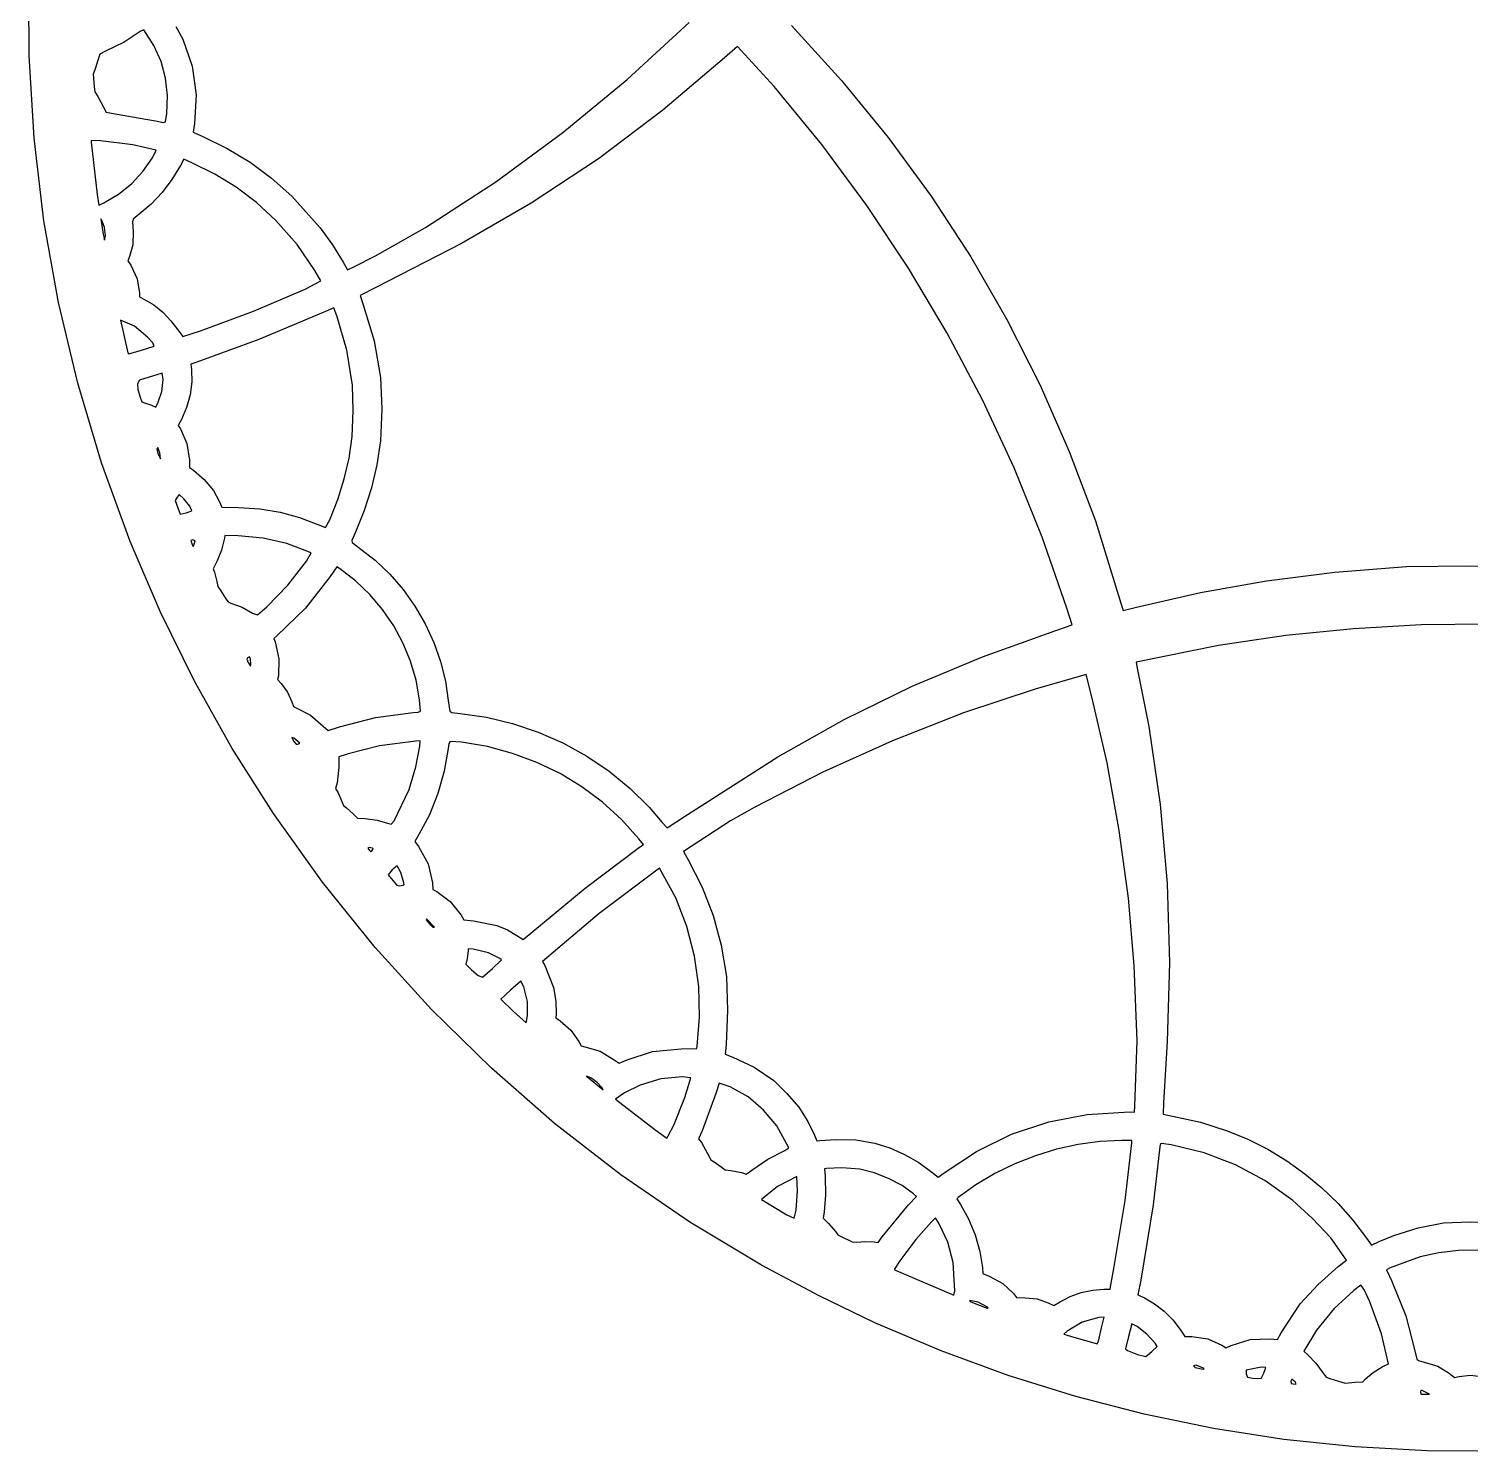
# Model space of a CAD drawing. Extents: x -114 to 176, y -106 to 184.
# Drawn here: x -114.2 to 30.8, y -105.7 to 37.4 of the extents above; entities that cross this region are included whole.
import ezdxf

# ---------------------------------------------------------------- set-up
doc = ezdxf.new("R2010")
doc.units = 0

msp = doc.modelspace()

# ---------------------------------------------------------------- linework, layer by layer
at = {"layer": 'Layer 1'}
for p, q in [((-114.146103, 34.690798), (-114.171975, 43.058023)), ((-53.978304, 32.266011), (-47.74339, 38.017215)), ((-37.425824, 37.716674), (-32.390582, 32.177546)), ((-102.97243, 37.084063), (-104.596106, 36.018257)), ((-102.598669, 37.280741), (-102.97243, 37.084063)), ((-101.595802, 35.701358), (-102.598669, 37.280741)), ((-99.370284, 37.598347), (-98.690194, 36.322149)), ((-98.690194, 36.322149), (-97.733455, 33.602806)), ((-107.027735, 34.827875), (-107.524553, 33.244315)), ((-106.46015, 35.118183), (-107.027735, 34.827875)), ((-104.596106, 36.018257), (-106.46015, 35.118183)), ((-100.867512, 34.081076), (-101.595802, 35.701358)), ((-42.855987, 35.593136), (-44.173347, 34.439006)), ((-39.190337, 31.576016), (-42.855987, 35.593136)), ((-113.638813, 26.355741), (-114.146103, 34.690798)), ((-100.409235, 32.407222), (-100.867512, 34.081076)), ((-97.733455, 33.602806), (-97.335063, 30.744926)), ((-44.173347, 34.439006), (-50.37514, 29.176852)), ((-107.524553, 33.244315), (-107.709611, 32.795632)), ((-107.709611, 32.795632), (-107.673137, 32.40059)), ((-107.673137, 32.40059), (-107.590799, 31.526548)), ((-100.216409, 30.667121), (-100.409235, 32.407222)), ((-60.447227, 26.930145), (-53.978304, 32.266011)), ((-32.390582, 32.177546), (-27.710605, 26.454836)), ((-107.590799, 31.526548), (-107.541447, 31.040964)), ((-107.541447, 31.040964), (-107.243482, 30.578164)), ((-107.243482, 30.578164), (-106.39606, 28.980794)), ((-100.27, 28.844081), (-100.216409, 30.667121)), ((-97.335063, 30.744926), (-97.519529, 27.849383)), ((-34.380364, 25.719108), (-39.190337, 31.576016)), ((-50.37514, 29.176852), (-56.869343, 24.298272)), ((-106.39606, 28.980794), (-105.481336, 28.821274)), ((-105.481336, 28.821274), (-101.430416, 28.121163)), ((-101.430416, 28.121163), (-100.614765, 27.940294)), ((-100.614765, 27.940294), (-100.410626, 27.998165)), ((-100.410626, 27.998165), (-100.269995, 28.844077)), ((-100.269995, 28.844077), (-100.27, 28.844081)), ((-97.519529, 27.849383), (-97.643252, 26.978748)), ((-112.652854, 18.071377), (-113.638813, 26.355741)), ((-106.975337, 26.093952), (-107.890058, 26.146138)), ((-107.890058, 26.146138), (-107.890044, 25.967556)), ((-97.643252, 26.978748), (-96.653124, 26.537917)), ((-96.653124, 26.537917), (-94.204349, 25.342143)), ((-67.191307, 21.97759), (-60.447227, 26.930145)), ((-27.710605, 26.454836), (-23.381844, 20.541946)), ((-107.890044, 25.967556), (-107.290125, 20.713356)), ((-103.708467, 25.709425), (-106.975337, 26.093952)), ((-101.376197, 25.161928), (-103.708467, 25.709425)), ((-101.74135, 24.405023), (-101.376197, 25.161928)), ((-94.204349, 25.342143), (-91.903547, 23.946276)), ((-29.865367, 19.613552), (-34.380364, 25.719108)), ((-102.709617, 23.00579), (-101.74135, 24.405023)), ((-98.914976, 23.636402), (-99.770579, 22.216477)), ((-98.589317, 24.246668), (-98.914976, 23.636402)), ((-97.770693, 23.891314), (-98.589317, 24.246668)), ((-95.450888, 22.75624), (-97.770693, 23.891314)), ((-91.903547, 23.946276), (-89.739702, 22.342912)), ((-56.869343, 24.298272), (-63.630024, 19.821559)), ((-105.152609, 20.72546), (-103.848592, 21.777506)), ((-103.848592, 21.777506), (-102.709617, 23.00579)), ((-99.770579, 22.216477), (-100.755117, 20.916253)), ((-93.296914, 21.430692), (-95.450888, 22.75624)), ((-89.739702, 22.342912), (-87.701794, 20.524647)), ((-74.25169, 17.376315), (-67.191307, 21.97759)), ((-107.290125, 20.713356), (-107.143347, 19.649286)), ((-106.616, 19.854943), (-105.152609, 20.72546)), ((-100.755117, 20.916253), (-101.85656, 19.749959)), ((-91.271058, 19.888795), (-93.296914, 21.430692)), ((-87.701794, 20.524647), (-84.844925, 17.341582)), ((-23.381844, 20.541946), (-19.400249, 14.432274)), ((-107.143347, 19.649286), (-106.616004, 19.854938)), ((-106.616004, 19.854938), (-106.616, 19.854943)), ((-101.85656, 19.749959), (-103.062876, 18.731822)), ((-89.335603, 18.104674), (-91.271058, 19.888795)), ((-63.630024, 19.821559), (-70.631247, 15.765006)), ((-25.659742, 13.28498), (-29.865367, 19.613552)), ((-111.190974, 9.856235), (-112.652854, 18.071377)), ((-106.80108, 18.025013), (-106.928421, 18.247173)), ((-106.928421, 18.247173), (-106.893437, 18.023159)), ((-106.893437, 18.023159), (-106.727897, 16.924809)), ((-106.564698, 17.373453), (-106.80108, 18.025013)), ((-103.6862, 18.227838), (-103.753654, 17.953222)), ((-103.753654, 17.953222), (-103.6627, 16.937012)), ((-103.062876, 18.731822), (-103.6862, 18.227838)), ((-87.176974, 15.67678), (-89.335603, 18.104674)), ((-106.727897, 16.924809), (-106.547511, 16.12378)), ((-106.473, 16.590143), (-106.564698, 17.373453)), ((-106.547511, 16.12378), (-106.473, 16.590147)), ((-106.473, 16.590147), (-106.473, 16.590143)), ((-103.6627, 16.937012), (-103.718494, 15.650915)), ((-84.844925, 17.341582), (-83.627585, 15.652826)), ((-79.292, 14.529715), (-74.25169, 17.376315)), ((-103.718494, 15.650915), (-104.040889, 14.461642)), ((-85.383903, 13.057524), (-87.176974, 15.67678)), ((-83.627585, 15.652826), (-82.540484, 13.885757)), ((-81.397228, 13.480343), (-79.292058, 14.529713)), ((-79.292058, 14.529713), (-79.292, 14.529715)), ((-70.631247, 15.765006), (-79.255777, 11.356706)), ((-104.040889, 14.461642), (-104.211907, 14.036308)), ((-104.211907, 14.036308), (-103.922799, 13.602922)), ((-103.922799, 13.602922), (-103.286037, 12.232208)), ((-84.78012, 12.005624), (-85.383903, 13.057524)), ((-82.540484, 13.885757), (-82.120975, 13.144837)), ((-82.120975, 13.144837), (-81.397228, 13.480343)), ((-21.777884, 6.759028), (-25.659742, 13.28498)), ((-19.400249, 14.432274), (-15.761769, 8.119221)), ((-103.286037, 12.232208), (-103.036788, 10.785012)), ((-86.3641, 11.169036), (-84.78012, 12.005624)), ((-103.036788, 10.785012), (-103.035659, 10.406705)), ((-103.035659, 10.406705), (-102.532618, 10.156603)), ((-102.532618, 10.156603), (-101.605932, 9.596685)), ((-91.578491, 8.983226), (-86.3641, 11.169036)), ((-79.255777, 11.356706), (-80.850297, 10.55184)), ((-80.850297, 10.55184), (-80.502591, 9.49672)), ((-109.255922, 1.728838), (-111.190974, 9.856235)), ((-101.605932, 9.596685), (-100.703074, 8.865722)), ((-100.703074, 8.865722), (-99.879335, 8.014387)), ((-96.914, 7.001026), (-91.578491, 8.983226)), ((-84.319124, 8.937512), (-91.041274, 6.124646)), ((-83.484356, 9.311846), (-84.319124, 8.937512)), ((-83.151029, 8.403165), (-83.484356, 9.311846)), ((-80.502591, 9.49672), (-79.433625, 5.985552)), ((-103.53373, 7.473418), (-104.96136, 8.06397)), ((-104.96136, 8.06397), (-104.195469, 4.78765)), ((-102.225968, 6.370967), (-103.53373, 7.473418)), ((-99.879335, 8.014387), (-99.190008, 7.093353)), ((-82.164347, 5.04068), (-83.151029, 8.403165)), ((-15.761769, 8.119221), (-12.462355, 1.596186)), ((-101.709869, 5.786234), (-102.225968, 6.370967)), ((-99.190008, 7.093353), (-98.672517, 6.411798)), ((-98.672517, 6.411798), (-96.913847, 7.001044)), ((-91.041274, 6.124646), (-97.254924, 3.843642)), ((-96.913847, 7.001044), (-96.914, 7.001026)), ((-79.433625, 5.985552), (-78.797551, 2.30418)), ((-18.23419, 0.061331), (-21.777884, 6.759028)), ((-104.195469, 4.78765), (-104.10327, 4.694455)), ((-104.10327, 4.694455), (-102.8254, 5.061485)), ((-102.8254, 5.061486), (-101.56746, 5.466788)), ((-102.8254, 5.061485), (-102.8254, 5.061486)), ((-101.56746, 5.466788), (-101.709869, 5.786234)), ((-81.609429, 1.520785), (-82.164347, 5.04068)), ((-97.254924, 3.843642), (-97.856596, 3.646219)), ((-97.856596, 3.646219), (-97.79085, 3.068869)), ((-97.79085, 3.068869), (-97.765509, 1.850734)), ((-106.850448, -6.292285), (-109.255922, 1.728838)), ((-103.052084, 2.035686), (-103.226476, 1.673672)), ((-103.226476, 1.673672), (-103.198992, 1.097024)), ((-100.741284, 2.733198), (-103.052084, 2.035686)), ((-100.79625, 0.906548), (-100.64764, 2.109666)), ((-100.64764, 2.109666), (-100.741284, 2.733198)), ((-97.765509, 1.850734), (-97.940121, 0.556358)), ((-81.535782, -1.045579), (-81.609429, 1.520785)), ((-78.797551, 2.30418), (-78.660782, -0.862729)), ((-12.462355, 1.596186), (-9.497957, -5.143429)), ((-103.198992, 1.097024), (-102.967006, 0.316866)), ((-102.967006, 0.316866), (-102.795949, -0.150223)), ((-101.1644, -0.194852), (-100.79625, 0.906548)), ((-97.940121, 0.556358), (-98.29719, -0.729357)), ((-15.043053, -6.782477), (-18.23419, 0.061331)), ((-102.795949, -0.150223), (-102.533061, -0.263044)), ((-102.533061, -0.263044), (-101.842687, -0.488209)), ((-101.842687, -0.488209), (-101.408644, -0.673677)), ((-101.408644, -0.673677), (-101.164403, -0.194856)), ((-101.164403, -0.194856), (-101.1644, -0.194852)), ((-98.29719, -0.729357), (-98.81922, -1.921511)), ((-81.64655, -3.640615), (-81.535782, -1.045579)), ((-78.660782, -0.862729), (-78.798115, -4.07946)), ((-98.81922, -1.921511), (-99.143349, -2.52631)), ((-99.143349, -2.52631), (-98.92494, -2.854901)), ((-98.92494, -2.854901), (-98.263955, -4.32731)), ((-98.263955, -4.32731), (-98.011469, -6.021011)), ((-81.957005, -5.80277), (-81.64655, -3.640615)), ((-78.798115, -4.07946), (-79.168944, -6.492068)), ((-101.17951, -4.746001), (-101.290363, -4.861863)), ((-101.290363, -4.861863), (-101.204825, -5.327519)), ((-101.204825, -5.327519), (-100.91631, -5.892533)), ((-100.9834, -5.265385), (-101.17951, -4.746001)), ((-100.983388, -5.265385), (-100.9834, -5.265385)), ((-100.91631, -5.892533), (-100.983388, -5.265385)), ((-9.497957, -5.143429), (-6.864524, -12.106226)), ((-103.9773, -14.18861), (-106.850448, -6.292285)), ((-98.011469, -6.021011), (-98.003708, -6.767722)), ((-98.003708, -6.767722), (-97.590992, -7.029071)), ((-97.590992, -7.029071), (-96.52297, -7.949458)), ((-82.430596, -7.899003), (-81.957005, -5.80277)), ((-79.168944, -6.492068), (-79.709167, -8.813427)), ((-12.21887, -13.74676), (-15.043053, -6.782477)), ((-96.52297, -7.949458), (-95.582182, -9.059301)), ((-83.075377, -9.959231), (-82.430596, -7.899003)), ((-99.239841, -9.725729), (-99.451561, -10.070381)), ((-99.451561, -10.070381), (-98.93297, -11.431531)), ((-99.030127, -9.472883), (-99.239841, -9.725729)), ((-98.582723, -9.912407), (-99.030127, -9.472883)), ((-97.970446, -10.649019), (-98.582723, -9.912407)), ((-95.582182, -9.059301), (-95.006847, -10.142031)), ((-95.006847, -10.142031), (-94.753468, -10.725296)), ((-83.8994, -12.013375), (-83.075377, -9.959231)), ((-79.709167, -8.813427), (-80.42379, -11.061752)), ((-98.93297, -11.431531), (-98.356402, -11.29887)), ((-98.356402, -11.29887), (-98.3564, -11.298873)), ((-98.3564, -11.298873), (-97.768628, -11.118697)), ((-97.768628, -11.118697), (-97.970446, -10.649019)), ((-94.753468, -10.725296), (-93.089858, -10.772563)), ((-93.089858, -10.772563), (-90.944603, -10.909324)), ((-90.944603, -10.909324), (-88.896278, -11.257849)), ((-88.896278, -11.257849), (-86.951748, -11.793282)), ((-80.42379, -11.061752), (-81.317815, -13.25526)), ((-86.951748, -11.793282), (-85.079188, -12.476719)), ((-85.079188, -12.476719), (-84.323395, -12.775403)), ((-84.323395, -12.775403), (-83.899368, -12.013369)), ((-83.899368, -12.013369), (-83.8994, -12.013375)), ((-6.864524, -12.106226), (-4.176364, -20.824096)), ((-100.929375, -21.309257), (-103.9773, -14.18861)), ((-97.662047, -14.032236), (-97.886061, -14.084856)), ((-97.886061, -14.084856), (-97.763074, -14.393734)), ((-97.763074, -14.393734), (-97.640087, -14.682868)), ((-97.4414, -14.1171), (-97.662047, -14.032236)), ((-97.640087, -14.682868), (-97.542427, -14.458854)), ((-97.542427, -14.458854), (-97.4414, -14.1171)), ((-97.4414, -14.1171), (-97.4414, -14.1171)), ((-94.488684, -13.868522), (-94.770863, -15.057268)), ((-94.440102, -13.576953), (-94.488684, -13.868522)), ((-93.120242, -13.625631), (-94.440102, -13.576953)), ((-90.606833, -13.853334), (-93.120242, -13.625631)), ((-88.216162, -14.391057), (-90.606833, -13.853334)), ((-85.761972, -15.318966), (-88.216162, -14.391057)), ((-81.317815, -13.25526), (-81.666984, -14.082781)), ((-81.666984, -14.082781), (-81.639856, -14.30942)), ((-81.639856, -14.30942), (-79.328906, -16.06705)), ((-9.776037, -20.805884), (-12.21887, -13.74676)), ((-94.770863, -15.057268), (-95.215011, -16.142982)), ((-86.24243, -16.17339), (-85.761972, -15.318966)), ((-95.215011, -16.142982), (-95.610249, -16.931121)), ((-95.610249, -16.931121), (-95.475288, -17.294606)), ((-95.475288, -17.294606), (-95.271134, -18.203827)), ((-88.104533, -18.574315), (-86.24243, -16.17339)), ((-83.165707, -16.733435), (-83.841448, -17.724246)), ((-82.928169, -16.898905), (-83.165707, -16.733435)), ((-81.315225, -18.147847), (-82.928169, -16.898905)), ((-79.328906, -16.06705), (-77.855204, -17.468342)), ((10.354366, -18.142647), (17.230609, -17.282445)), ((17.230609, -17.282445), (24.42541, -16.72275)), ((24.42541, -16.72275), (30.787186, -16.627686)), ((30.787186, -16.627686), (37.19421, -16.720774)), ((-95.271134, -18.203827), (-95.157806, -18.72825)), ((-95.157806, -18.72825), (-94.863343, -19.165264)), ((-90.2158, -20.7551), (-88.104533, -18.574315)), ((-83.841448, -17.724246), (-86.335097, -20.898918)), ((-79.862703, -19.531986), (-81.315225, -18.147847)), ((-77.855204, -17.468342), (-76.515947, -19.019446)), ((3.72387, -19.314314), (10.354366, -18.142647)), ((-94.863343, -19.165264), (-94.338864, -19.947787)), ((-94.338864, -19.947787), (-94.129978, -20.264539)), ((-94.129978, -20.264539), (-93.8354, -20.394838)), ((-78.576611, -21.041481), (-79.862703, -19.531986)), ((-76.515947, -19.019446), (-75.322984, -20.697614)), ((-2.73369, -20.8084), (3.72387, -19.314314)), ((-97.509199, -28.247503), (-100.929375, -21.309257)), ((-93.8354, -20.394838), (-92.704863, -20.794969)), ((-92.704863, -20.794969), (-91.65104, -21.389645)), ((-91.65104, -21.389645), (-91.165675, -21.586509)), ((-91.165675, -21.586509), (-90.215798, -20.755103)), ((-90.215798, -20.755103), (-90.2158, -20.7551)), ((-86.335097, -20.898918), (-89.207368, -23.689416)), ((-77.462959, -22.666494), (-78.576611, -21.041481)), ((-75.322984, -20.697614), (-74.288168, -22.480098)), ((-9.20688, -22.568474), (-9.776037, -20.805884)), ((-4.176364, -20.824096), (-4.056276, -21.141449)), ((-4.056276, -21.141449), (-2.733736, -20.807981)), ((-2.733736, -20.807981), (-2.73369, -20.8084)), ((-76.527756, -24.397183), (-77.462959, -22.666494)), ((-74.288168, -22.480098), (-73.423346, -24.344151)), ((-18.230669, -25.786439), (-10.84063, -23.15551)), ((-10.84063, -23.15551), (-9.20688, -22.568474)), ((19.093132, -22.966806), (12.297018, -23.655899)), ((25.908752, -22.587471), (19.093132, -22.966806)), ((32.73074, -22.51773), (25.908752, -22.587471)), ((-89.207368, -23.689416), (-89.526386, -23.959234)), ((-89.526386, -23.959234), (-89.385128, -24.288773)), ((-89.385128, -24.288773), (-89.009502, -25.997522)), ((-75.777009, -26.223708), (-76.527756, -24.397183)), ((-73.423346, -24.344151), (-72.740371, -26.267026)), ((12.297018, -23.655899), (5.533552, -24.654914)), ((-92.162704, -25.880703), (-92.251558, -26.023743)), ((-92.251558, -26.023743), (-92.088034, -26.365326)), ((-91.961479, -25.789786), (-92.162704, -25.880703)), ((-91.87311, -26.019181), (-91.961479, -25.789786)), ((-91.873108, -26.01918), (-91.87311, -26.019181)), ((-91.851067, -26.506177), (-91.873108, -26.01918)), ((-89.009502, -25.997522), (-89.064919, -27.721153)), ((-25.3051, -28.75559), (-18.230669, -25.786439)), ((5.533552, -24.654914), (-2.744408, -26.333454)), ((-92.088034, -26.365326), (-91.875479, -26.745476)), ((-91.875479, -26.745476), (-91.851067, -26.506177)), ((-75.216727, -28.136229), (-75.777009, -26.223708)), ((-72.740371, -26.267026), (-72.251091, -28.225975)), ((-2.744408, -26.333454), (-2.693026, -26.759138)), ((-2.693026, -26.759138), (-1.492896, -32.804888)), ((-93.718424, -35.000202), (-97.509199, -28.247503)), ((-89.064919, -27.721153), (-89.14564, -28.065388)), ((-89.14564, -28.065388), (-88.779491, -28.463654)), ((-88.779491, -28.463654), (-88.136447, -29.338542)), ((-74.852919, -30.124905), (-75.216727, -28.136229)), ((-72.251091, -28.225975), (-71.967356, -30.19825)), ((-32.142471, -32.098602), (-25.3051, -28.75559)), ((-7.783932, -27.58732), (-12.910182, -29.03156)), ((-7.202055, -29.80919), (-7.783932, -27.58732)), ((-88.136447, -29.338542), (-87.709661, -30.307344)), ((-87.709661, -30.307344), (-87.529439, -30.777905)), ((-74.776477, -31.249291), (-74.852919, -30.124905)), ((-71.967356, -30.19825), (-71.827676, -31.26163)), ((-12.910182, -29.03156), (-20.136077, -31.43985)), ((-5.68174, -36.462811), (-7.202055, -29.80919)), ((-87.529439, -30.777905), (-87.282916, -30.933739)), ((-87.282916, -30.933739), (-85.818072, -31.673825)), ((-85.818072, -31.673825), (-84.540636, -32.762709)), ((-82.91611, -32.829315), (-79.287459, -31.889377)), ((-79.287459, -31.889377), (-75.50352, -31.403395)), ((-75.50352, -31.403395), (-74.999473, -31.368848)), ((-74.999473, -31.368848), (-74.776477, -31.249291)), ((-71.827676, -31.26163), (-71.613893, -31.402378)), ((-71.613893, -31.402378), (-70.771246, -31.501047)), ((-70.771246, -31.501047), (-68.119269, -31.868433)), ((-68.119269, -31.868433), (-65.495443, -32.49263)), ((-20.136077, -31.43985), (-27.261664, -34.228076)), ((-84.540636, -32.762709), (-84.038896, -33.207324)), ((-84.038896, -33.207324), (-82.916116, -32.829338)), ((-82.916116, -32.829338), (-82.91611, -32.829315)), ((-65.495443, -32.49263), (-62.925016, -33.361119)), ((-38.82133, -35.85111), (-32.142471, -32.098602)), ((-1.492896, -32.804888), (-0.34224, -40.647236)), ((-87.52161, -33.967745), (-87.717556, -33.903232)), ((-87.717556, -33.903232), (-87.500161, -34.294984)), ((-86.91711, -34.461605), (-87.52161, -33.967745)), ((-87.500161, -34.294984), (-87.280418, -34.58342)), ((-87.280418, -34.58342), (-87.108138, -34.571426)), ((-87.108138, -34.571426), (-86.91711, -34.461605)), ((-86.91711, -34.461605), (-86.91711, -34.461605)), ((-78.882404, -34.735435), (-82.057144, -35.56219)), ((-75.233124, -34.267756), (-78.882404, -34.735435)), ((-74.794703, -34.246674), (-75.233124, -34.267756)), ((-75.221143, -36.860404), (-74.84318, -34.769372)), ((-74.84318, -34.769372), (-74.794703, -34.246674)), ((-71.912415, -34.534775), (-71.971653, -35.012057)), ((-71.780257, -34.323881), (-71.912415, -34.534775)), ((-70.630563, -34.39407), (-71.780257, -34.323881)), ((-68.025256, -34.828135), (-70.630563, -34.39407)), ((-62.925016, -33.361119), (-60.433235, -34.461378)), ((-60.433235, -34.461378), (-58.04535, -35.780887)), ((-27.261664, -34.228076), (-34.267935, -37.388244)), ((-89.5587, -41.56421), (-93.718424, -35.000202)), ((-82.991748, -35.8641), (-82.993723, -36.88483)), ((-82.057144, -35.56219), (-82.991748, -35.8641)), ((-71.971653, -35.012057), (-72.376632, -37.304679)), ((-65.495051, -35.502249), (-68.025256, -34.828135)), ((-63.055944, -36.407709), (-65.495051, -35.502249)), ((-58.04535, -35.780887), (-55.786608, -37.307126)), ((-48.20811, -41.86217), (-38.82133, -35.85111)), ((-82.993723, -36.88483), (-83.158656, -38.47831)), ((-75.90382, -39.129522), (-75.221143, -36.860404)), ((-72.376632, -37.304679), (-73.013729, -39.543142)), ((-60.723932, -37.535813), (-63.055944, -36.407709)), ((-58.515011, -38.87786), (-60.723932, -37.535813)), ((-55.786608, -37.307126), (-53.682257, -39.027573)), ((-34.267935, -37.388244), (-41.135882, -40.91236)), ((-4.454687, -43.254028), (-5.68174, -36.462811)), ((-83.158656, -38.47831), (-83.321684, -39.051054)), ((-83.321684, -39.051054), (-83.059345, -39.48637)), ((-77.42511, -42.292502), (-75.90382, -39.129522)), ((-56.445178, -40.425148), (-58.515011, -38.87786)), ((-53.682257, -39.027573), (-51.757546, -40.929707)), ((-83.059345, -39.48637), (-82.665005, -40.351124)), ((-82.665005, -40.351124), (-82.497079, -40.741285)), ((-73.013729, -39.543142), (-73.867613, -41.682432)), ((-54.53043, -42.168975), (-56.445178, -40.425148)), ((-84.638591, -48.444574), (-89.5587, -41.56421)), ((-82.497079, -40.741285), (-82.201162, -40.991505)), ((-82.201162, -40.991505), (-81.493942, -41.613934)), ((-81.493942, -41.613934), (-81.118561, -42.025425)), ((-81.118561, -42.025425), (-80.330936, -42.070025)), ((-73.867613, -41.682432), (-74.922953, -43.677537)), ((-51.757546, -40.929707), (-50.442536, -42.441627)), ((-49.947386, -43.000689), (-48.208146, -41.862119)), ((-48.208146, -41.862119), (-48.20811, -41.86217)), ((-41.135882, -40.91236), (-43.562702, -42.29512)), ((-0.34224, -40.647236), (0.350981, -48.59825)), ((-80.330936, -42.070025), (-79.111062, -42.234619)), ((-79.111062, -42.234619), (-78.091956, -42.530724)), ((-78.091956, -42.530724), (-77.709102, -42.618153)), ((-77.709102, -42.618153), (-77.42517, -42.292495)), ((-77.42517, -42.292495), (-77.42511, -42.292502)), ((-52.786763, -44.10064), (-54.53043, -42.168975)), ((-50.442536, -42.441627), (-49.947386, -43.000689)), ((-43.562702, -42.29512), (-48.304322, -45.38513)), ((-3.537218, -50.079201), (-4.454687, -43.254028)), ((-74.922953, -43.677537), (-75.341787, -44.371865)), ((-75.341787, -44.371865), (-74.961868, -44.872276)), ((-74.961868, -44.872276), (-73.996728, -46.625552)), ((-58.196399, -49.070951), (-52.72501, -44.941244)), ((-52.330404, -44.659129), (-52.786763, -44.10064)), ((-52.72501, -44.941244), (-52.330404, -44.659129)), ((-79.912871, -44.963141), (-80.075403, -45.022396)), ((-80.075403, -45.022396), (-79.901808, -45.281987)), ((-79.59111, -45.035356), (-79.912871, -44.963141)), ((-79.901808, -45.281987), (-79.781619, -45.374584)), ((-79.781619, -45.374584), (-79.633147, -45.260848)), ((-79.633147, -45.260848), (-79.526141, -45.121152)), ((-79.591101, -45.035341), (-79.59111, -45.035356)), ((-79.526141, -45.121152), (-79.591101, -45.035341)), ((-48.304322, -45.38513), (-47.847842, -46.208753)), ((-47.847842, -46.208753), (-46.438599, -48.957251)), ((-77.598529, -47.233426), (-78.017634, -47.707844)), ((-78.017634, -47.707844), (-77.553622, -48.281827)), ((-77.114431, -46.799185), (-77.598529, -47.233426)), ((-76.74383, -47.486532), (-77.114431, -46.799185)), ((-76.426281, -48.527555), (-76.74383, -47.486532)), ((-73.996728, -46.625552), (-73.565898, -48.524096)), ((-50.702269, -47.052788), (-56.779279, -51.599688)), ((-49.088949, -50.035678), (-50.702269, -47.052788)), ((-79.328333, -55.020487), (-84.638591, -48.444574)), ((-77.553622, -48.281827), (-77.128972, -48.758439)), ((-77.128972, -48.758439), (-76.874932, -48.813014)), ((-76.874932, -48.813014), (-76.522109, -48.770234)), ((-76.52211, -48.770235), (-76.417984, -48.72449)), ((-76.522109, -48.770234), (-76.52211, -48.770235)), ((-76.417984, -48.72449), (-76.426281, -48.527555)), ((-73.565898, -48.524096), (-73.521674, -49.211346)), ((-73.521674, -49.211346), (-73.136599, -49.406178)), ((-63.44911, -53.418204), (-58.196399, -49.070951)), ((-46.438599, -48.957251), (-45.327165, -51.812077)), ((0.350981, -48.59825), (0.581868, -56.573508)), ((-73.136599, -49.406178), (-71.771064, -50.393563)), ((-71.771064, -50.393563), (-70.680939, -51.777728)), ((-47.975403, -52.925129), (-49.088949, -50.035678)), ((-2.945655, -56.83469), (-3.537218, -50.079201)), ((-74.156756, -52.130444), (-74.185543, -52.262981)), ((-73.36711, -52.974799), (-74.156756, -52.130444)), ((-70.680939, -51.777728), (-70.403563, -52.252016)), ((-56.779279, -51.599688), (-62.491629, -56.423438)), ((-45.327165, -51.812077), (-44.504095, -54.801766)), ((-74.185543, -52.262981), (-73.86907, -52.656339)), ((-73.86907, -52.656339), (-73.521641, -52.990982)), ((-73.521641, -52.990982), (-73.36711, -52.974798)), ((-73.36711, -52.974798), (-73.36711, -52.974799)), ((-70.403563, -52.252016), (-69.41589, -52.338813)), ((-69.41589, -52.338813), (-67.075742, -52.818925)), ((-67.075742, -52.818925), (-66.026948, -53.251642)), ((-66.026948, -53.251642), (-65.06801, -53.809753)), ((-64.419786, -54.218622), (-63.449061, -53.418207)), ((-63.449061, -53.418207), (-63.44911, -53.418204)), ((-47.19831, -55.912777), (-47.975403, -52.925129)), ((-73.64918, -61.272289), (-79.328333, -55.020487)), ((-65.06801, -53.809753), (-64.419786, -54.218622)), ((-44.504095, -54.801766), (-43.959942, -57.954853)), ((-70.083502, -56.127691), (-70.208004, -56.694297)), ((-69.959, -55.3657), (-70.083502, -56.127691)), ((-69.449604, -55.213025), (-69.959181, -55.170308)), ((-69.959181, -55.170308), (-69.959, -55.3657)), ((-67.936214, -55.553027), (-69.449604, -55.213025)), ((-66.770874, -56.132685), (-67.936214, -55.553027)), ((-67.53011, -57.131376), (-66.606756, -56.274702)), ((-66.606756, -56.274702), (-66.770874, -56.132685)), ((-62.491629, -56.423438), (-62.261835, -56.844522)), ((-46.765604, -58.95905), (-47.19831, -55.912777)), ((-70.208004, -56.694297), (-69.616805, -57.289599)), ((-69.616805, -57.289599), (-68.952729, -57.858985)), ((-68.952729, -57.858985), (-68.515435, -58.001671)), ((-68.515435, -58.001671), (-67.529933, -57.131386)), ((-67.529933, -57.131386), (-67.53011, -57.131376)), ((-62.261835, -56.844522), (-61.377447, -59.051092)), ((-43.959942, -57.954853), (-43.858858, -61.360874)), ((-2.661979, -64.422759), (-2.945655, -56.83469)), ((0.581868, -56.573508), (0.345524, -64.488588)), ((-65.720596, -59.317555), (-66.693714, -60.232279)), ((-64.675676, -58.402834), (-65.720596, -59.317555)), ((-64.376919, -58.981536), (-64.675676, -58.402834)), ((-63.987265, -60.46329), (-64.376919, -58.981536)), ((-61.377447, -59.051092), (-61.145122, -60.433175)), ((-46.685219, -62.024378), (-46.765604, -58.95905)), ((-66.693714, -60.232279), (-65.434054, -61.443109)), ((-63.98511, -61.916136), (-63.987265, -60.46329)), ((-61.145122, -60.433175), (-61.109012, -61.656122)), ((-67.622388, -67.180323), (-73.64918, -61.272289)), ((-65.434054, -61.443109), (-64.122544, -62.600509)), ((-64.122544, -62.600509), (-63.98511, -61.916132)), ((-63.98511, -61.916132), (-63.98511, -61.916136)), ((-61.109012, -61.656122), (-61.15653, -62.109266)), ((-61.15653, -62.109266), (-60.72751, -62.394113)), ((-46.924476, -64.946918), (-46.685219, -62.024378)), ((-43.858858, -61.360874), (-43.997074, -64.778963)), ((-60.72751, -62.394113), (-59.633377, -63.327953)), ((-59.633377, -63.327953), (-58.83931, -64.500363)), ((-58.83931, -64.500363), (-58.586097, -64.908624)), ((-58.586097, -64.908624), (-58.215374, -65.013301)), ((-58.215374, -65.013301), (-56.674941, -65.472389)), ((-51.408492, -65.503364), (-48.5486, -65.217264)), ((-48.5486, -65.217264), (-46.96366, -65.181295)), ((-46.96366, -65.181295), (-46.924476, -64.946918)), ((-43.997074, -64.778963), (-44.106139, -65.760867)), ((-2.893611, -70.94759), (-2.661979, -64.422759)), ((0.345524, -64.488588), (0.15987, -67.886128)), ((-56.674941, -65.472389), (-55.280264, -66.313651)), ((-55.280264, -66.313651), (-54.763149, -66.657056)), ((-54.763149, -66.657056), (-53.979102, -66.331795)), ((-53.97911, -66.331804), (-51.408492, -65.503364)), ((-53.979102, -66.331795), (-53.97911, -66.331804)), ((-44.106139, -65.760867), (-43.338681, -66.05862)), ((-43.338681, -66.05862), (-41.185996, -67.075609)), ((-61.269209, -72.72493), (-67.622388, -67.180323)), ((-57.64274, -68.14502), (-58.052154, -67.97666)), ((-58.052154, -67.97666), (-56.379104, -69.3374)), ((-57.009593, -68.57181), (-57.64274, -68.14502)), ((-48.44826, -68.035413), (-50.576667, -68.231298)), ((-47.55761, -68.137958), (-48.44826, -68.035413)), ((-48.165401, -70.132702), (-47.55761, -68.137958)), ((-41.185996, -67.075609), (-39.229541, -68.41087)), ((0.15987, -67.886128), (0.002105, -70.637348)), ((-56.50669, -69.096594), (-57.009593, -68.57181)), ((-56.506685, -69.096591), (-56.50669, -69.096594)), ((-56.379104, -69.3374), (-56.506685, -69.096591)), ((-52.66897, -68.862315), (-54.227811, -69.643346)), ((-50.576667, -68.231298), (-52.66897, -68.862315)), ((-44.711117, -68.678306), (-45.047664, -69.715516)), ((-43.611682, -69.047988), (-44.711117, -68.678306)), ((-41.804157, -70.059976), (-43.611682, -69.047988)), ((-39.229541, -68.41087), (-37.889183, -69.698098)), ((-54.227811, -69.643346), (-55.13674, -70.280015)), ((-55.13674, -70.280015), (-51.18104, -73.349215)), ((-49.2909, -72.889048), (-48.165401, -70.132702)), ((-45.047664, -69.715516), (-46.425694, -73.453396)), ((-40.250376, -71.383646), (-41.804157, -70.059976)), ((-37.889183, -69.698098), (-36.700771, -71.08965)), ((-2.941566, -71.582296), (-2.893611, -70.94759)), ((0.002105, -70.637348), (-0.05351, -71.806288)), ((-38.901037, -72.956396), (-40.250376, -71.383646)), ((-36.700771, -71.08965), (-35.802118, -72.522452)), ((-11.560494, -72.564437), (-7.6906, -71.81023)), ((-7.6906, -71.81023), (-3.41422, -71.56017)), ((-3.41422, -71.56017), (-2.941566, -71.582296)), ((-0.05351, -71.806288), (0.895941, -71.986131)), ((0.895941, -71.986131), (3.703592, -72.591967)), ((-54.610898, -77.886452), (-61.269209, -72.72493)), ((-51.18104, -73.349215), (-49.98818, -74.217431)), ((-49.8434, -73.982597), (-49.290891, -72.889047)), ((-49.290891, -72.889047), (-49.2909, -72.889048)), ((-46.425694, -73.453396), (-46.790841, -74.26258)), ((-37.700767, -75.182626), (-38.901037, -72.956396)), ((-35.802118, -72.522452), (-35.124851, -73.89265)), ((-35.124851, -73.89265), (-34.900837, -74.467223)), ((-18.837885, -75.532636), (-15.304502, -73.81676)), ((-15.304502, -73.81676), (-11.560494, -72.564437)), ((3.703592, -72.591967), (6.410001, -73.454241)), ((6.410001, -73.454241), (8.482212, -74.312994)), ((-49.98818, -74.217431), (-49.8434, -73.982597)), ((-46.790841, -74.26258), (-46.495668, -74.636002)), ((-46.495668, -74.636002), (-45.694386, -76.120592)), ((-38.09279, -75.446365), (-37.700767, -75.182626)), ((-34.900837, -74.467223), (-34.602153, -74.42699)), ((-34.602153, -74.42699), (-32.959383, -74.33914)), ((-32.959383, -74.33914), (-30.953018, -74.384319)), ((-30.953018, -74.384319), (-29.057293, -74.716775)), ((-29.057293, -74.716775), (-27.544444, -75.185694)), ((-27.544444, -75.185694), (-26.051165, -75.842421)), ((-10.759488, -75.323398), (-12.894624, -75.974243)), ((-8.589261, -74.848742), (-10.759488, -75.323398)), ((-6.405472, -74.557788), (-8.589261, -74.848742)), ((-4.22965, -74.458047), (-6.405472, -74.557788)), ((-3.20292, -74.4572), (-4.22965, -74.458047)), ((-3.877474, -80.468187), (-3.202924, -74.665727)), ((-3.202924, -74.665727), (-3.20292, -74.4572)), ((-0.364263, -75.095098), (-1.039493, -80.916228)), ((-0.342039, -74.857324), (-0.364263, -75.095098)), ((-0.213207, -74.754275), (-0.342039, -74.857324)), ((0.756137, -74.87558), (-0.213207, -74.754275)), ((4.086781, -75.693536), (0.756137, -74.87558)), ((8.482212, -74.312994), (10.478894, -75.324178)), ((10.478894, -75.324178), (12.392064, -76.481649)), ((-45.694386, -76.120592), (-45.546538, -76.384602)), ((-45.546538, -76.384602), (-45.226183, -76.593568)), ((-45.226183, -76.593568), (-44.504592, -77.10411)), ((-41.4279, -77.431465), (-39.801284, -76.318003)), ((-39.801284, -76.318003), (-38.09279, -75.446365)), ((-26.051165, -75.842421), (-24.628327, -76.661214)), ((-24.628327, -76.661214), (-23.326803, -77.616335)), ((-22.0759, -77.6775), (-18.837885, -75.532636)), ((-14.973137, -76.793763), (-16.9735, -77.774448)), ((-12.894624, -75.974243), (-14.973137, -76.793763)), ((7.225158, -76.891986), (4.086781, -75.693536)), ((12.392064, -76.481649), (14.213742, -77.779257)), ((-47.668711, -82.645232), (-54.610898, -77.886452)), ((-44.504592, -77.10411), (-44.12132, -77.386804)), ((-44.12132, -77.386804), (-43.525115, -77.465377)), ((-43.525115, -77.465377), (-42.479715, -77.656735)), ((-42.479715, -77.656735), (-41.987923, -77.811889)), ((-41.987923, -77.811889), (-41.427887, -77.431459)), ((-41.427887, -77.431459), (-41.4279, -77.431465)), ((-36.89924, -78.071219), (-38.85267, -79.074349)), ((-36.84936, -79.51823), (-36.89924, -78.071219)), ((-33.9158, -77.244072), (-34.125463, -77.299732)), ((-34.125463, -77.299732), (-34.065144, -78.025268)), ((-34.065144, -78.025268), (-34.025187, -79.926939)), ((-32.383259, -77.19312), (-33.9158, -77.244072)), ((-30.56994, -77.325076), (-32.383259, -77.19312)), ((-29.11745, -77.689907), (-30.56994, -77.325076)), ((-27.661333, -78.256695), (-29.11745, -77.689907)), ((-26.310563, -78.975528), (-27.661333, -78.256695)), ((-23.326803, -77.616335), (-22.688648, -78.113842)), ((-22.688648, -78.113842), (-22.07591, -77.677552)), ((-22.07591, -77.677552), (-22.0759, -77.6775)), ((-16.9735, -77.774448), (-18.87418, -78.908783)), ((10.190175, -78.479561), (7.225158, -76.891986)), ((14.213742, -77.779257), (15.935946, -79.210858)), ((-38.85267, -79.074349), (-40.45918, -80.366309)), ((-36.9833, -81.438959), (-36.84936, -79.51823)), ((-25.17412, -79.796496), (-26.310563, -78.975528)), ((-18.87418, -78.908783), (-20.65365, -80.189257)), ((13.000737, -80.46489), (10.190175, -78.479561)), ((15.935946, -79.210858), (17.550694, -80.770303)), ((-40.45918, -80.366309), (-37.88909, -81.915249)), ((-34.025187, -79.926939), (-34.140463, -81.616608)), ((-28.313053, -84.135729), (-25.650223, -80.904119)), ((-25.650223, -80.904119), (-24.855946, -80.070593)), ((-24.855946, -80.070593), (-25.17412, -79.796496)), ((-20.65365, -80.189257), (-20.817985, -80.318969)), ((-20.817985, -80.318969), (-20.44596, -80.879002)), ((-20.44596, -80.879002), (-19.640373, -82.310382)), ((-4.995994, -87.300607), (-3.877474, -80.468187)), ((-1.039493, -80.916228), (-2.301093, -88.495358)), ((14.990437, -82.273219), (13.000737, -80.46489)), ((17.550694, -80.770303), (19.050006, -82.451446)), ((-40.4639, -86.98161), (-47.668711, -82.645232)), ((-37.88909, -81.915249), (-37.167959, -82.239708)), ((-37.167959, -82.239708), (-36.983298, -81.438965)), ((-36.983298, -81.438965), (-36.9833, -81.438959)), ((-34.140463, -81.616608), (-34.243621, -82.242263)), ((-34.243621, -82.242263), (-33.707797, -82.774012)), ((-23.350837, -82.614061), (-24.929666, -84.382087)), ((-22.946941, -82.221135), (-23.350837, -82.614061)), ((-22.591595, -82.808939), (-22.946941, -82.221135)), ((-19.640373, -82.310382), (-18.971657, -83.93228)), ((16.820217, -84.2391), (14.990437, -82.273219)), ((19.050006, -82.451446), (20.425901, -84.248141)), ((28.15897, -82.73395), (30.84714, -82.633945)), ((30.84714, -82.633945), (33.5353, -82.73395)), ((-33.707797, -82.774012), (-32.991018, -83.638622)), ((-32.991018, -83.638622), (-32.786094, -83.922523)), ((-32.786094, -83.922523), (-32.508754, -84.058597)), ((-32.508754, -84.058597), (-31.323044, -84.633184)), ((-21.710963, -84.663843), (-22.591595, -82.808939)), ((-18.971657, -83.93228), (-18.484956, -85.615557)), ((21.690558, -84.611507), (23.155938, -83.992258)), ((23.155938, -83.992258), (23.156, -83.9923)), ((23.156, -83.9923), (25.601498, -83.232783)), ((25.601498, -83.232783), (28.15897, -82.73395)), ((-31.323044, -84.633184), (-30.876075, -84.672139)), ((-30.876075, -84.672139), (-30.048301, -84.592652)), ((-30.048301, -84.592652), (-30.0483, -84.59264)), ((-30.0483, -84.59264), (-29.112692, -84.637496)), ((-29.112692, -84.637496), (-28.700834, -84.693529)), ((-28.700834, -84.693529), (-28.313053, -84.135729)), ((-24.929666, -84.382087), (-26.526617, -86.551821)), ((-21.156625, -86.702219), (-21.710963, -84.663843)), ((18.397917, -86.47994), (16.820217, -84.2391)), ((20.425901, -84.248141), (20.934547, -84.966568)), ((20.934547, -84.966568), (21.690558, -84.611507)), ((29.67095, -85.49374), (27.695035, -85.723601)), ((31.944155, -85.486142), (29.67095, -85.49374)), ((-34.65546, -90.076255), (-40.4639, -86.98161)), ((-26.526617, -86.551821), (-27.097592, -87.408486)), ((-21.0067, -89.561439), (-21.156625, -86.702219)), ((-18.484956, -85.615557), (-18.22541, -87.231072)), ((17.555685, -87.118879), (18.397917, -86.47994)), ((25.82379, -86.139566), (22.79799, -87.255126)), ((27.695035, -85.723601), (25.82379, -86.139566)), ((-27.097592, -87.408486), (-26.892307, -87.516058)), ((-26.892307, -87.516058), (-21.110727, -89.982858)), ((-18.22541, -87.231072), (-18.1745, -87.829414)), ((-18.1745, -87.829414), (-17.557199, -88.078032)), ((-17.557199, -88.078032), (-16.184162, -88.832922)), ((-5.345173, -89.148717), (-4.995994, -87.300607)), ((15.566724, -88.914145), (17.555685, -87.118879)), ((22.79799, -87.255126), (22.41883, -87.447263)), ((22.41883, -87.447263), (22.928252, -88.512513)), ((-21.110727, -89.982858), (-21.0067, -89.561436)), ((-21.0067, -89.561436), (-21.0067, -89.561439)), ((-16.184162, -88.832922), (-15.110719, -89.835892)), ((-15.110719, -89.835892), (-14.78567, -90.242932)), ((-9.412446, -90.145905), (-8.281025, -89.735732)), ((-8.281025, -89.735732), (-7.129137, -89.479722)), ((-7.129137, -89.479722), (-6.00308, -89.391384)), ((-6.00308, -89.391384), (-5.38793, -89.3914)), ((-5.38793, -89.3914), (-5.345173, -89.148717)), ((-2.301093, -88.495358), (-2.579296, -89.958198)), ((13.747905, -90.884839), (15.566724, -88.914145)), ((19.129904, -89.529394), (17.154005, -91.342924)), ((19.854303, -88.986924), (19.129904, -89.529394)), ((20.1877, -89.427848), (19.854303, -88.986924)), ((20.759425, -90.662065), (20.1877, -89.427848)), ((22.928252, -88.512513), (24.364544, -92.066793)), ((-29.0392, -92.7902), (-34.65546, -90.076255)), ((-18.671361, -90.702937), (-19.53585, -90.525073)), ((-19.53585, -90.525073), (-19.476167, -90.628258)), ((-19.476167, -90.628258), (-18.734009, -90.935853)), ((-18.734009, -90.935853), (-17.738322, -91.297699)), ((-17.7265, -91.2128), (-18.671361, -90.702937)), ((-17.738322, -91.297699), (-17.632946, -91.304627)), ((-17.726499, -91.2128), (-17.7265, -91.2128)), ((-17.632946, -91.304627), (-17.726499, -91.2128)), ((-14.78567, -90.242932), (-13.941265, -90.252725)), ((-13.941265, -90.252725), (-12.708805, -90.374521)), ((-12.708805, -90.374521), (-11.603435, -90.771861)), ((-11.603435, -90.771861), (-11.056842, -91.027879)), ((-11.056842, -91.027879), (-10.47711, -90.696878)), ((-10.47711, -90.696878), (-10.4771, -90.696734)), ((-10.4771, -90.696734), (-9.412446, -90.145905)), ((-2.579296, -89.958198), (-1.933502, -90.268837)), ((-1.933502, -90.268837), (-0.91052, -90.856641)), ((-0.91052, -90.856641), (0.050175, -91.60174)), ((11.831205, -93.785239), (13.747905, -90.884839)), ((17.154005, -91.342924), (15.377224, -93.504724)), ((21.929063, -93.884464), (20.759425, -90.662065)), ((-22.378656, -95.603082), (-29.0392, -92.7902)), ((-8.204572, -92.722532), (-9.692788, -93.625313)), ((-6.508298, -92.257903), (-8.204572, -92.722532)), ((-5.979967, -92.208799), (-6.508298, -92.257903)), ((-6.238062, -93.282929), (-5.979967, -92.208799)), ((0.050175, -91.60174), (0.915783, -92.475068)), ((0.915783, -92.475068), (1.653498, -93.447557)), ((24.364544, -92.066793), (25.327512, -95.719473)), ((-9.692788, -93.625313), (-10.020318, -93.915971)), ((-10.020318, -93.915971), (-9.355781, -94.118787)), ((-9.355781, -94.118787), (-6.677321, -94.885801)), ((-6.55051, -94.612909), (-6.238062, -93.282929)), ((-3.532914, -94.160913), (-3.815396, -95.383803)), ((-3.206341, -92.884023), (-3.532914, -94.160913)), ((-2.645388, -93.139561), (-3.206341, -92.884023)), ((-1.674283, -93.911918), (-2.645388, -93.139561)), ((-0.855458, -94.826591), (-1.674283, -93.911918)), ((1.653498, -93.447557), (2.12675, -94.170376)), ((2.12675, -94.170376), (2.840791, -94.171505)), ((2.840791, -94.171505), (4.452612, -94.396066)), ((11.468304, -94.452226), (11.831205, -93.785239)), ((15.377224, -93.504724), (14.121244, -95.623374)), ((22.616838, -96.897114), (21.929063, -93.884464)), ((-15.644877, -98.070414), (-22.378656, -95.603082)), ((-6.677321, -94.885801), (-6.550507, -94.612915)), ((-6.550507, -94.612915), (-6.55051, -94.612909)), ((-3.815396, -95.383803), (-3.62217, -95.577029)), ((-3.62217, -95.577029), (-2.625286, -95.97225)), ((-1.776961, -96.161562), (-1.185946, -95.647966)), ((-1.185946, -95.647973), (-0.639598, -95.147057)), ((-1.185946, -95.647966), (-1.185946, -95.647973)), ((-0.639598, -95.147057), (-0.855458, -94.826591)), ((4.452612, -94.396066), (5.858821, -95.026519)), ((5.858821, -95.026519), (6.301119, -95.28504)), ((6.301119, -95.28504), (6.786484, -95.075228)), ((6.786484, -95.075228), (6.78649, -95.0752)), ((6.78649, -95.0752), (8.715284, -94.455179)), ((8.715284, -94.455179), (10.73215, -94.384044)), ((10.73215, -94.384044), (11.468304, -94.452226)), ((14.121244, -95.623374), (14.535281, -96.03688)), ((-2.625286, -95.97225), (-1.776961, -96.161562)), ((3.274654, -97.05268), (2.994636, -97.114806)), ((2.994636, -97.114806), (3.162646, -97.267852)), ((4.098054, -97.368354), (3.274654, -97.05268)), ((14.535281, -96.03688), (15.323906, -96.834079)), ((15.323906, -96.834079), (16.045031, -97.82903)), ((21.995416, -97.215968), (22.616838, -96.897114)), ((25.327512, -95.719473), (25.491659, -96.426735)), ((25.491659, -96.426735), (25.655903, -96.559524)), ((25.655903, -96.559524), (27.601813, -97.154078)), ((27.601813, -97.154078), (28.725913, -97.85908)), ((-8.833924, -100.193112), (-15.644877, -98.070414)), ((3.162646, -97.267852), (3.979582, -97.439418)), ((3.979582, -97.439418), (4.098054, -97.368354)), ((4.098054, -97.368354), (4.098054, -97.368354)), ((9.831948, -97.246296), (8.300438, -97.527798)), ((8.300438, -97.527798), (8.322875, -97.922982)), ((8.322875, -97.922982), (8.449262, -98.253924)), ((8.449262, -98.253924), (8.951524, -98.328902)), ((8.951524, -98.328902), (9.829092, -98.391845)), ((9.829092, -98.391845), (10.101664, -97.84766)), ((10.280512, -97.268958), (9.831948, -97.246296)), ((10.101654, -97.84766), (10.280512, -97.268958)), ((10.101664, -97.84766), (10.101654, -97.84766)), ((12.889832, -98.437705), (12.813547, -98.663144)), ((13.226354, -98.727301), (12.889832, -98.437705)), ((16.045031, -97.82903), (16.354046, -98.258803)), ((16.354046, -98.258803), (16.742498, -98.372426)), ((16.742498, -98.372426), (17.592943, -98.649404)), ((20.057103, -98.704066), (20.329526, -98.423608)), ((20.329526, -98.423608), (21.100836, -97.758838)), ((21.100836, -97.758838), (21.995416, -97.215968)), ((28.725913, -97.85908), (29.278927, -98.272386)), ((29.278927, -98.272386), (29.726954, -98.164955)), ((29.726954, -98.165013), (30.842992, -98.057852)), ((29.726954, -98.164955), (29.726954, -98.165013)), ((30.842992, -98.057852), (31.977114, -98.167553)), ((12.813547, -98.663144), (12.852301, -98.865968)), ((12.852301, -98.865968), (13.248499, -98.938892)), ((13.226345, -98.727302), (13.226354, -98.727301)), ((13.3393, -98.913554), (13.226345, -98.727302)), ((13.248499, -98.938892), (13.3393, -98.913554)), ((17.592943, -98.649404), (18.264993, -98.832453)), ((18.264993, -98.832453), (19.273053, -98.750329)), ((19.273053, -98.750329), (19.273054, -98.75033)), ((19.273054, -98.75033), (20.057103, -98.704066)), ((25.874913, -99.578685), (25.844159, -99.71563)), ((25.844159, -99.71563), (25.89394, -99.944676)), ((26.012169, -99.588317), (25.874913, -99.578685)), ((25.89394, -99.944676), (26.740214, -99.958646)), ((26.740214, -99.95864), (26.012169, -99.588317)), ((26.740214, -99.958646), (26.740214, -99.95864)), ((-1.941862, -101.972085), (-8.833924, -100.193112)), ((5.035244, -103.408248), (-1.941862, -101.972085)), ((12.101333, -104.502513), (5.035244, -103.408248)), ((19.260339, -105.255793), (12.101333, -104.502513)), ((26.5162, -105.669), (19.260339, -105.255793)), ((26.51618, -105.669032), (26.5162, -105.669)), ((33.340835, -105.687334), (26.51618, -105.669032))]:
    msp.add_line(p, q, dxfattribs=at)

doc.saveas('drawing.dxf')
